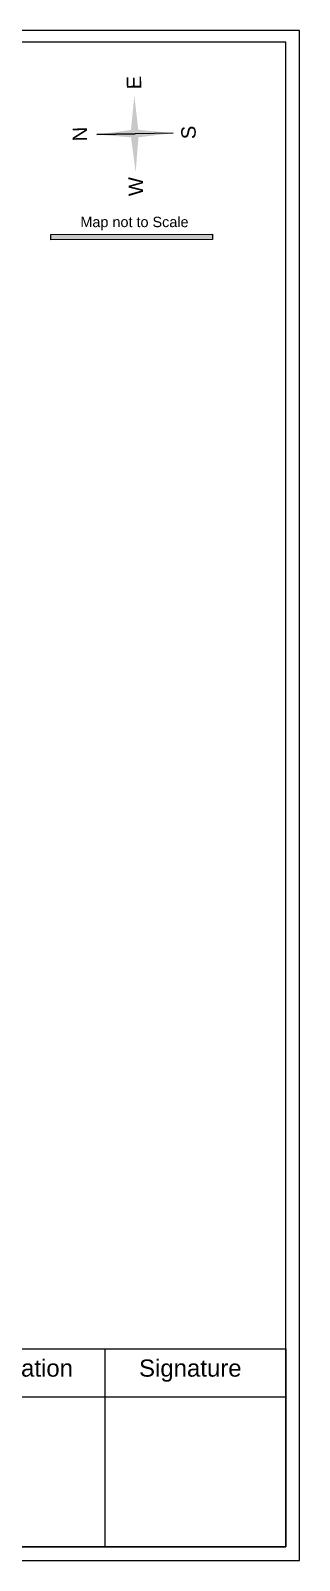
# Model space of a CAD drawing. Header units: inches. Extents: x 38 to 2053, y 11 to 1432.
# Drawn here: x 1325 to 1417, y 907 to 1432 of the extents above; entities that cross this region are included whole.
import ezdxf

# ---------------------------------------------------------------- set-up
doc = ezdxf.new("R2010")
doc.units = ezdxf.units.IN
doc.header["$MEASUREMENT"] = 0
doc.styles.get("Standard").update_dxf_attribs({"font": 'arial.ttf'})

msp = doc.modelspace()

# ---------------------------------------------------------------- hatches: boundary and pattern name
at = {"true_color": 0x0093dd}
h = msp.add_hatch(color=142, dxfattribs=at)
h.dxf.hatch_style = 1
h.paths.add_polyline_path([(1331.56, 1361.89), (1331.57, 1360.04), (1387.07, 1360.17), (1387.07, 1362.01)])

# ---------------------------------------------------------------- linework, layer by layer
msp.add_line((1373.63, 1396.59), (1347.33, 1396.13))
at = {"color": 1}
msp.add_line((1347.33, 1396.13), (1360.49, 1396.36), dxfattribs=at)
at = {"color": 242, "true_color": 0xcd2027}
for p, q in [((1350.17, 979.81), (1350.17, 911.92)), ((1235, 963.37), (1412.23, 963.37))]:
    msp.add_line(p, q, dxfattribs=at)
for points in [[(526.79, 1431.77), (526.79, 907.27), (1416.94, 907.27), (1416.94, 1431.77)], [(530.9, 1427.75), (530.9, 911.98), (1412.23, 911.98), (1412.23, 1427.75)]]:
    msp.add_lwpolyline(points, close=True)
at = {"color": 142, "true_color": 0x0093dd}
msp.add_lwpolyline([(1387.08, 1360.17), (1331.57, 1360.04), (1331.56, 1361.89), (1387.07, 1362.01), (1387.07, 1360.17)], dxfattribs=at)
at = {"color": 242, "true_color": 0xcd2027}
msp.add_lwpolyline([(1412.23, 911.92), (1235, 911.92), (1235, 979.81), (1412.23, 979.81)], close=True, dxfattribs=at)
for points in [[(1361.78, 1396.39), (1358.96, 1396.34), (1360.25, 1409.51)], [(1361.78, 1396.39), (1358.96, 1396.34), (1360.71, 1383.21)], [(1360.52, 1395.06), (1360.47, 1397.88), (1373.63, 1396.59)]]:
    msp.add_solid(points)
at = {"color": 1}
msp.add_solid([(1360.52, 1395.06), (1360.47, 1397.88), (1347.33, 1396.13)], dxfattribs=at)

# ---------------------------------------------------------------- texts
for s, p in [('E', (1362.65, 1411.68)), ('N', (1344.07, 1393.83)), ('S', (1381.36, 1394.58)), ('W', (1363.3, 1375.08))]:
    msp.add_text(s, height=4.95, rotation=91.0063).set_placement(p)
for s, height, p in [('Map not to Scale', 3.5424, (1341.74, 1364.39)), ('Designation', 5.886, (1295.77, 970.27)), ('Signature', 5.886, (1361.87, 970.27))]:
    msp.add_text(s, height=height).set_placement(p)

doc.saveas('drawing.dxf')
